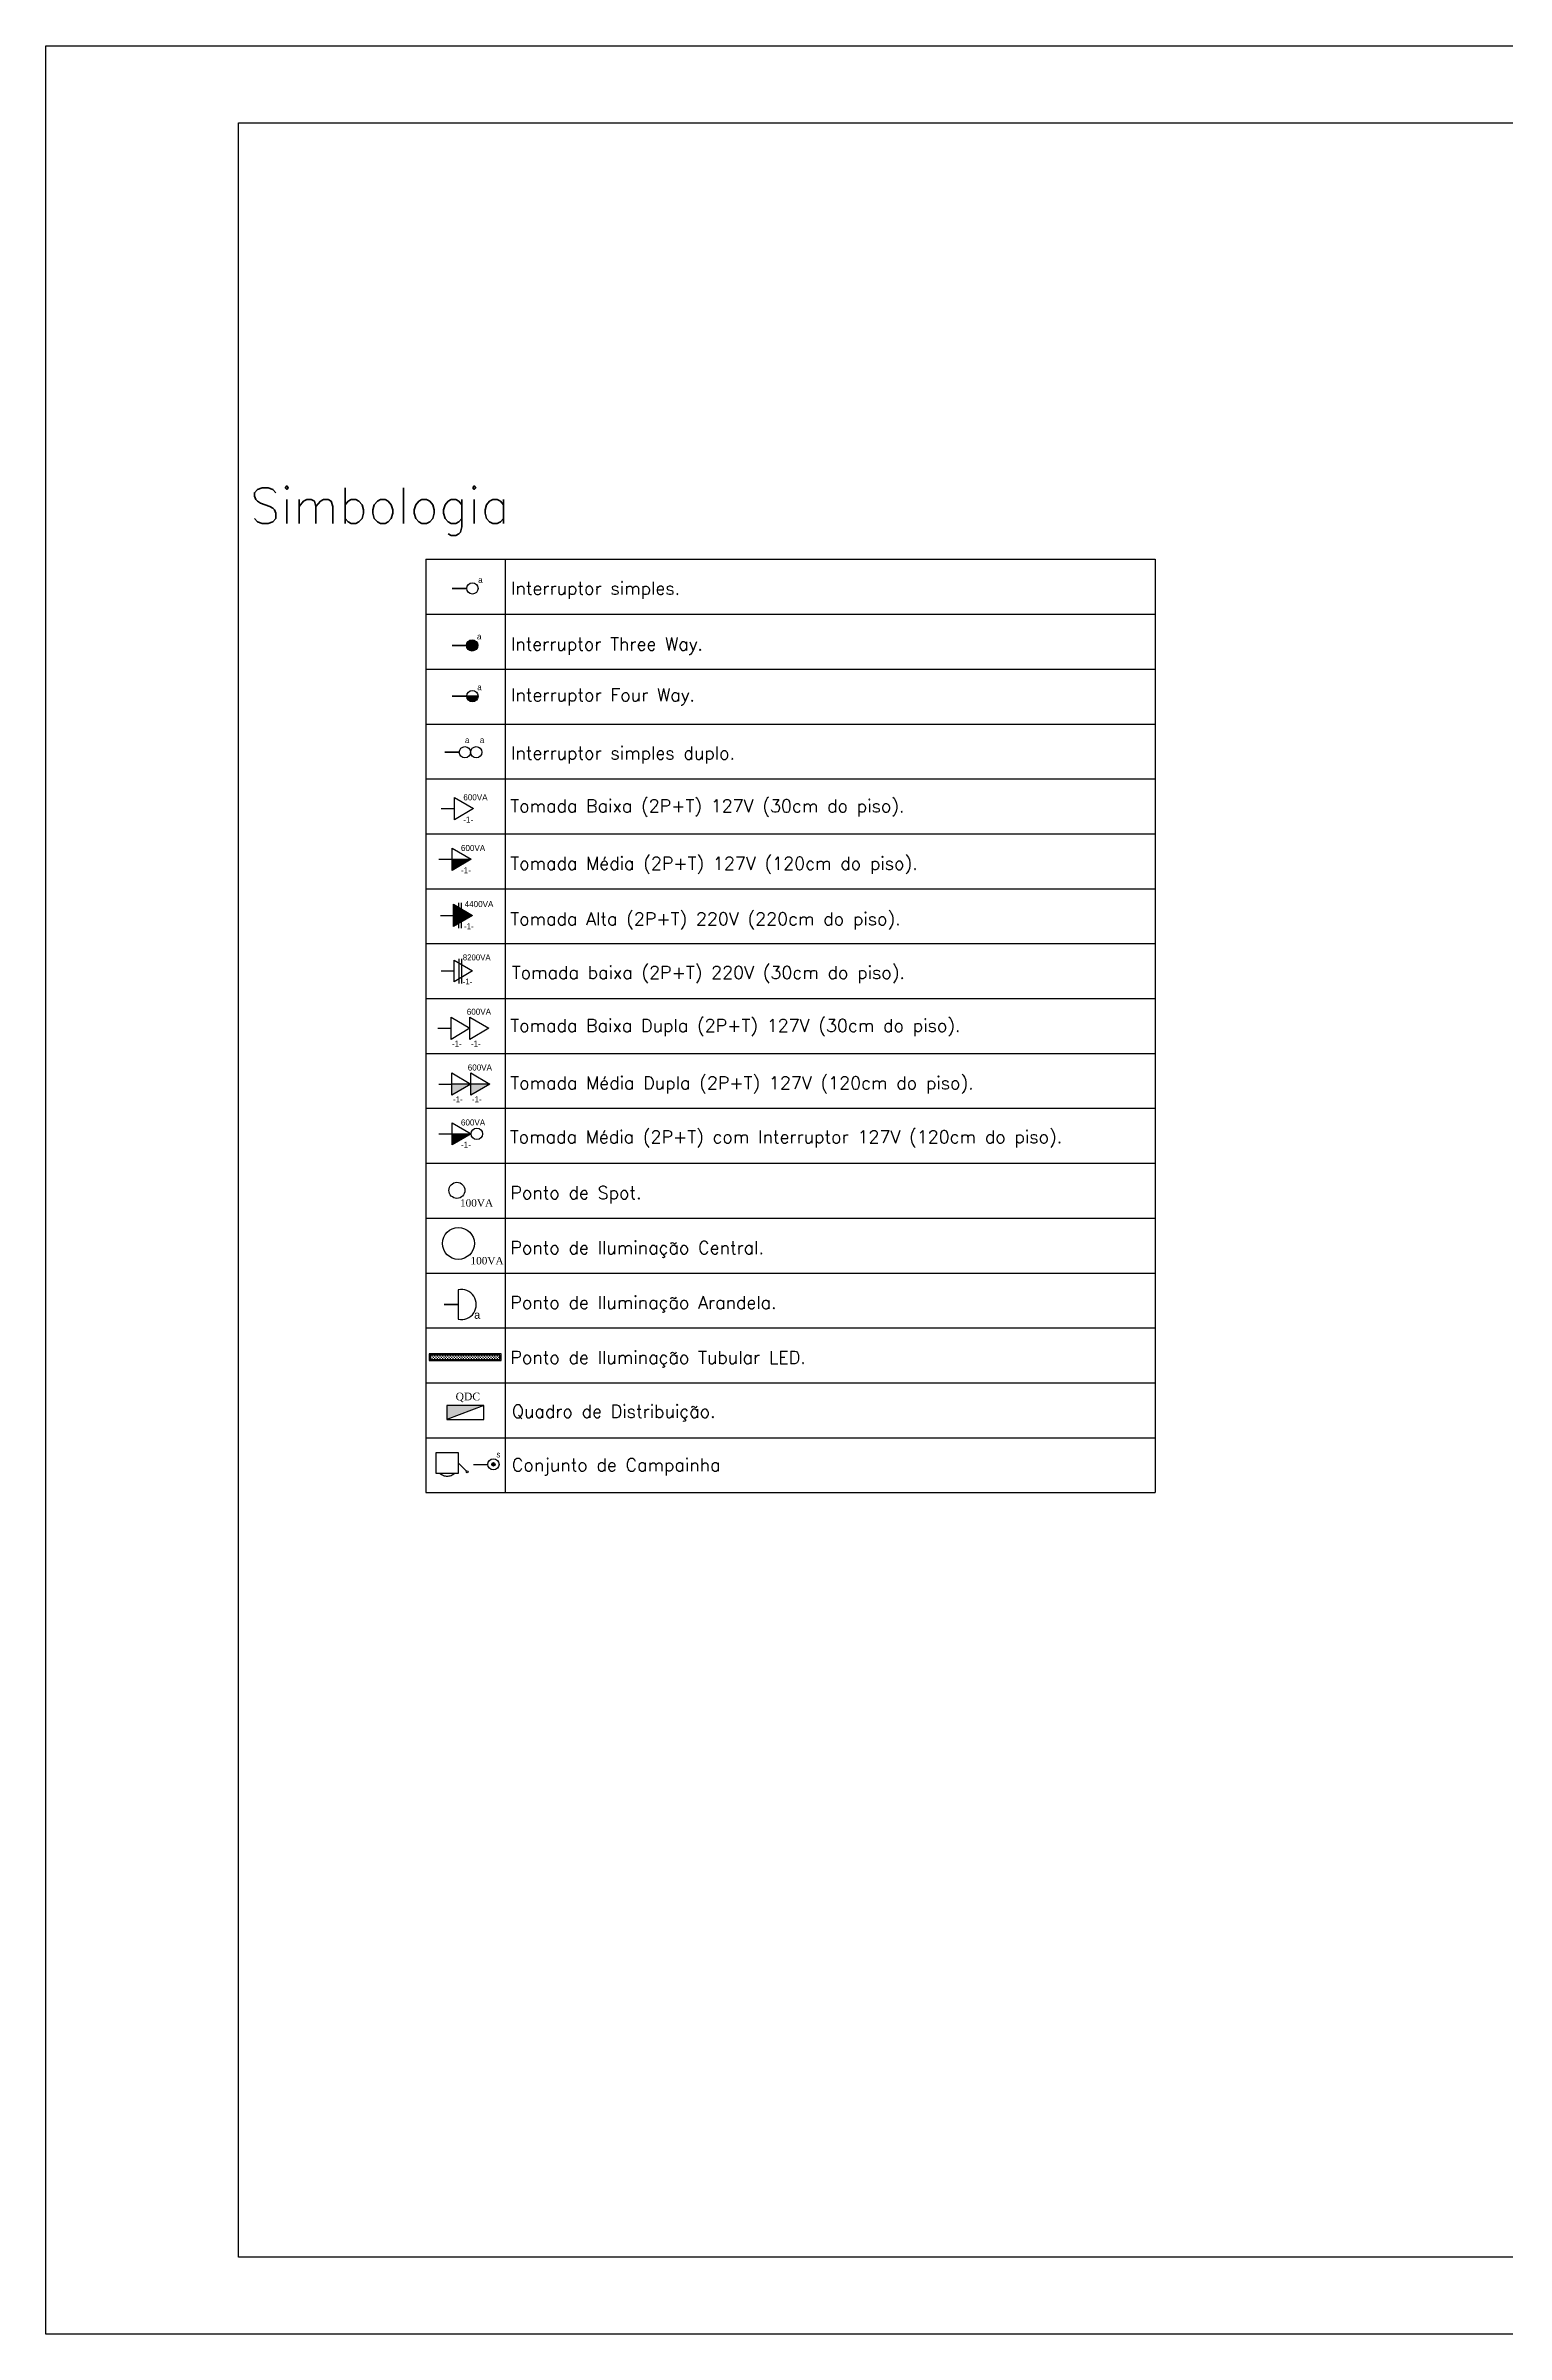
# Model space of a CAD drawing. Extents: x 80 to 1815, y -14679 to 245.
# Drawn here: x 123.04 to 141.98, y 13.16 to 42.86 of the extents above; entities that cross this region are included whole.
import ezdxf

# ---------------------------------------------------------------- set-up
doc = ezdxf.new("R2010")
doc.units = 0
doc.header["$MEASUREMENT"] = 0
doc.linetypes.add('HIDDEN', pattern=[0.375, 0.25, -0.125])
doc.linetypes.add('HIDDEN2', pattern=[4.7625, 3.175, -1.5875])
doc.layers.get('0').update_dxf_attribs({"linetype": 'CONTINUOUS'})
for name, color, linetype in [('Eletroduto', 7, 'CONTINUOUS'), ('TEXTO', 1, 'CONTINUOUS'), ('TOMADAS', 1, 'CONTINUOUS')]:
    doc.layers.add(name, color=color, linetype=linetype)
doc.styles.add('ROMANS', font='romans.shx')

# ---------------------------------------------------------------- blocks, each defined once
blk = doc.blocks.new('BLOCOA3_LEGENDA')
at = {"layer": 'TOMADAS'}
for p, q in [((2.5, -1), (41, -1)), ((2.5, -28.7), (2.5, -1)), ((41, -28.7), (2.5, -28.7))]:
    blk.add_line(p, q, dxfattribs=at)
blk.add_lwpolyline([(0, 0), (42, 0), (42, -29.7), (0, -29.7)], close=True, dxfattribs=at)
blk = doc.blocks.new('TB-230')
blk.add_hatch(color=256).paths.add_polyline_path([(0.143, 0.12), (0.143, -0.12), (0.347, 0)])
for p, q in [((0, 0), (0.143, 0)), ((0.143, -0.12), (0.143, 0.12)), ((0.143, 0.12), (0.347, 0)), ((0.347, 0), (0.143, -0.12))]:
    blk.add_line(p, q)
blk = doc.blocks.new('QDC')
for p, q in [((0.2, 0.15), (-0.2, 0.15)), ((-0.2, 0), (0.2, 0.15)), ((-0.2, 0.15), (-0.2, 0)), ((-0.2, 0), (0.2, 0)), ((0.2, 0), (0.2, 0.15))]:
    blk.add_line(p, q)
blk.add_solid([(-0.2, 0), (0.2, 0), (0.2, 0.15)])

msp = doc.modelspace()

# ---------------------------------------------------------------- hatches: boundary and pattern name
at = {"layer": 'TOMADAS'}
h = msp.add_hatch(color=256, dxfattribs=at)
h.dxf.hatch_style = 1
h.paths.add_polyline_path([(128.496, 35.074), (128.643, 35.074, 1)])
at = {"layer": 'TOMADAS', "linetype": 'HIDDEN2'}
for points in [[(128.643, 35.074), (128.496, 35.074, 1)], [(128.646, 34.415), (128.499, 34.415, 1)]]:
    msp.add_hatch(color=7, dxfattribs=at).paths.add_polyline_path(points)
at = {"layer": 'TOMADAS'}
for points in [[(128.311, 32.298), (128.311, 32.153), (128.556, 32.298)], [(128.311, 28.735), (128.311, 28.591), (128.556, 28.735)]]:
    msp.add_hatch(color=7, dxfattribs=at).paths.add_polyline_path(points)
h = msp.add_hatch(color=256, dxfattribs=at)
h.dxf.hatch_style = 1
h.paths.add_polyline_path([(128.798, 29.382), (128.552, 29.382), (128.552, 29.238)])
h.paths.add_polyline_path([(128.552, 29.382), (128.307, 29.382), (128.307, 29.238)])
h = msp.add_hatch(dxfattribs=at)
h.set_pattern_fill('CROSS', color=256, scale=0.067774)
h.set_pattern_definition([(0, (94.68633, 51.48934), (0.016943417, 0.016943417), [0.008471708, -0.025415125]), (90, (94.690567, 51.485104), (-0.016943417, 0.016943417), [0.008471708, -0.025415125])])
h.paths.add_polyline_path([(128.929, 25.864), (128.026, 25.864), (128.026, 25.808), (128.929, 25.808)])
h = msp.add_hatch(color=256, dxfattribs=at)
h.dxf.hatch_style = 1
h.paths.add_polyline_path([(128.823, 24.446, 1), (128.867, 24.446, 1)])

# ---------------------------------------------------------------- linework, layer by layer
for p, q in [((127.97, 36.192), (137.43, 36.192)), ((127.97, 36.192), (127.97, 24.079)), ((128.997, 36.192), (128.997, 24.079)), ((137.43, 36.192), (137.43, 24.079)), ((127.97, 35.479), (137.43, 35.479)), ((127.97, 34.767), (137.43, 34.767)), ((127.97, 34.054), (137.43, 34.054)), ((127.97, 33.342), (137.434, 33.342)), ((127.97, 32.629), (137.434, 32.629)), ((127.97, 31.917), (137.434, 31.917)), ((127.97, 31.204), (137.434, 31.204)), ((127.97, 30.492), (137.434, 30.492)), ((127.97, 29.779), (137.434, 29.779)), ((127.97, 29.067), (137.434, 29.067)), ((127.97, 28.354), (137.434, 28.354)), ((127.97, 27.642), (137.434, 27.642)), ((127.97, 26.929), (137.434, 26.929)), ((127.97, 26.217), (137.434, 26.217)), ((127.97, 25.504), (137.434, 25.504)), ((127.97, 24.792), (137.434, 24.792)), ((127.97, 24.079), (137.43, 24.079))]:
    msp.add_line(p, q)
at = {"layer": 'Eletroduto', "color": 7, "linetype": 'HIDDEN2'}
msp.add_lwpolyline([(128.389, 24.598), (128.389, 24.329), (128.103, 24.329), (128.103, 24.598)], close=True, dxfattribs=at)
msp.add_arc((128.246, 24.443), 0.149, 229.8808, 310.1192, dxfattribs=at)
at = {"layer": 'TOMADAS', "color": 7}
for p, q in [((128.309, 35.074), (128.643, 35.074)), ((128.643, 35.074), (128.309, 35.074)), ((128.312, 34.415), (128.646, 34.415)), ((128.646, 34.415), (128.312, 34.415)), ((128.341, 33.1), (128.587, 32.956)), ((128.341, 32.811), (128.341, 33.1)), ((128.169, 32.956), (128.341, 32.956)), ((128.587, 32.956), (128.341, 32.811)), ((128.311, 32.442), (128.556, 32.298)), ((128.311, 32.153), (128.311, 32.442)), ((128.139, 32.298), (128.556, 32.298)), ((128.556, 32.298), (128.311, 32.153)), ((128.336, 30.989), (128.573, 30.849)), ((128.336, 30.709), (128.336, 30.989)), ((128.169, 30.849), (128.336, 30.849)), ((128.573, 30.849), (128.336, 30.709)), ((128.122, 30.106), (128.295, 30.106)), ((128.122, 30.106), (128.295, 30.106)), ((128.295, 30.25), (128.54, 30.106)), ((128.295, 29.961), (128.295, 30.25)), ((128.295, 30.25), (128.54, 30.106)), ((128.295, 29.961), (128.295, 30.25)), ((128.54, 30.106), (128.295, 29.961)), ((128.54, 30.106), (128.295, 29.961)), ((128.54, 30.25), (128.785, 30.106)), ((128.54, 29.961), (128.54, 30.25)), ((128.54, 30.25), (128.785, 30.106)), ((128.785, 30.106), (128.54, 29.961)), ((128.785, 30.106), (128.54, 29.961)), ((128.307, 29.527), (128.552, 29.382)), ((128.307, 29.238), (128.307, 29.527)), ((128.307, 29.527), (128.552, 29.382)), ((128.307, 29.238), (128.307, 29.527)), ((128.552, 29.527), (128.798, 29.382)), ((128.552, 29.238), (128.552, 29.527)), ((128.552, 29.527), (128.798, 29.382)), ((128.135, 29.382), (128.307, 29.382)), ((128.135, 29.382), (128.307, 29.382)), ((128.552, 29.382), (128.307, 29.238)), ((128.552, 29.382), (128.307, 29.238)), ((128.798, 29.382), (128.552, 29.238)), ((128.798, 29.382), (128.552, 29.238)), ((128.311, 28.88), (128.556, 28.735)), ((128.311, 28.591), (128.311, 28.88)), ((128.139, 28.735), (128.556, 28.735)), ((128.556, 28.735), (128.311, 28.591)), ((128.206, 26.521), (128.389, 26.521)), ((128.389, 26.521), (128.206, 26.521)), ((128.389, 26.711), (128.389, 26.329)), ((128.587, 24.446), (128.772, 24.446))]:
    msp.add_line(p, q, dxfattribs=at)
at = {"layer": 'TOMADAS', "color": 7, "linetype": 'HIDDEN2'}
for p, q in [((128.391, 31.732), (128.391, 31.403)), ((128.427, 31.732), (128.427, 31.403)), ((128.396, 31.006), (128.396, 30.688)), ((128.431, 31.006), (128.431, 30.688))]:
    msp.add_line(p, q, dxfattribs=at)
at = {"layer": 'TOMADAS'}
for p, q in [((128.798, 29.382), (128.307, 29.382)), ((128.389, 24.464), (128.496, 24.357))]:
    msp.add_line(p, q, dxfattribs=at)
at = {"layer": 'TOMADAS', "color": 7, "flags": 128}
for points in [[(128.312, 35.814), (128.499, 35.814)], [(128.215, 33.687), (128.402, 33.687)]]:
    msp.add_lwpolyline(points, close=True, dxfattribs=at)
at = {"layer": 'TOMADAS'}
for points in [[(128.011, 25.879), (128.011, 25.793), (128.944, 25.793), (128.944, 25.879)], [(128.026, 25.864), (128.026, 25.808), (128.929, 25.808), (128.929, 25.864)]]:
    msp.add_lwpolyline(points, close=True, dxfattribs=at)
at = {"layer": 'TOMADAS', "color": 7}
for centre, radius in [((128.572, 35.814), 0.0734), ((128.569, 35.074), 0.0734), ((128.572, 34.415), 0.0734), ((128.475, 33.687), 0.0734), ((128.622, 33.687), 0.0734), ((128.63, 28.735), 0.0734), ((128.372, 28.002), 0.104), ((128.391, 27.313), 0.207), ((128.845, 24.446), 0.0727)]:
    msp.add_circle(centre, radius, dxfattribs=at)
at = {"layer": 'TOMADAS'}
for centre, radius in [((128.504, 24.348), 0.0125), ((128.845, 24.446), 0.022)]:
    msp.add_circle(centre, radius, dxfattribs=at)
at = {"layer": 'TOMADAS', "color": 7}
msp.add_arc((128.428, 26.52), 0.195, 258.4831, 101.5169, dxfattribs=at)

# ---------------------------------------------------------------- block references
at = {"layer": 'TEXTO'}
msp.add_blockref('BLOCOA3_LEGENDA', (123.038, 42.856), dxfattribs=at)
at = {"layer": 'TOMADAS', "color": 7, "xscale": 1.202080740931393, "yscale": 1.202080740931393, "zscale": 1.202080740931393}
msp.add_blockref('TB-230', (128.157, 31.57), dxfattribs=at)
at = {"layer": 'TOMADAS', "color": 7, "xscale": 1.200021254473245, "yscale": 1.200021254473245, "zscale": 1.200021254473245, "rotation": 180}
msp.add_blockref('QDC', (128.482, 25.21), dxfattribs=at)

# ---------------------------------------------------------------- texts
at = {"layer": 'TOMADAS', "color": 7, "linetype": 'HIDDEN', "style": 'ROMANS'}
for s, height, p in [('Simbologia', 0.4653, (125.685, 36.656)), ('Interruptor simples.', 0.16617, (129.074, 35.733)), ('Interruptor Three Way.', 0.16617, (129.071, 35.009)), ('Interruptor Four Way.', 0.16617, (129.074, 34.349)), ('Interruptor simples duplo.', 0.16617, (129.074, 33.595)), ('Tomada Baixa (2P+T) 127V (30cm do piso).', 0.16617, (129.065, 32.908)), ('Tomada Média (2P+T) 127V (120cm do piso).', 0.16617, (129.065, 32.163)), ('Tomada Alta (2P+T) 220V (220cm do piso).', 0.16617, (129.065, 31.442)), ('Tomada baixa (2P+T) 220V (30cm do piso).', 0.16617, (129.085, 30.746)), ('Tomada Baixa Dupla (2P+T) 127V (30cm do piso).', 0.16617, (129.065, 30.058)), ('Tomada Média Dupla (2P+T) 127V (120cm do piso).', 0.16617, (129.065, 29.313)), ('Tomada Média (2P+T) com Interruptor 127V (120cm do piso).', 0.16617, (129.06, 28.613)), ('Ponto de Spot.', 0.16617, (129.065, 27.888)), ('Ponto de Iluminação Central.', 0.16617, (129.065, 27.175)), ('Ponto de Iluminação Arandela.', 0.16617, (129.065, 26.463)), ('Ponto de Iluminação Tubular LED.', 0.16617, (129.065, 25.75)), ('Quadro de Distribuição.', 0.16617, (129.085, 25.051)), ('Conjunto de Campainha', 0.16617, (129.085, 24.356))]:
    msp.add_text(s, height=height, dxfattribs=at).set_placement(p)
at = {"layer": 'TOMADAS', "color": 7, "linetype": 'HIDDEN2'}
for s, height, p in [('a', 0.0783, (128.647, 35.886)), ('a', 0.0783, (128.632, 35.152)), ('a', 0.0783, (128.635, 34.493)), ('a', 0.0783, (128.476, 33.807)), ('a', 0.0783, (128.669, 33.807)), ('600VA', 0.0783, (128.455, 33.064)), ('-1-', 0.0783, (128.455, 32.775)), ('600VA', 0.0783, (128.424, 32.406)), ('-1-', 0.0783, (128.425, 32.117)), (' 4400VA', 0.0783, (128.443, 31.678)), ('-1-', 0.0783, (128.462, 31.389)), ('8200VA', 0.0758, (128.448, 30.987)), ('-1-', 0.0758, (128.446, 30.674)), ('600VA', 0.0783, (128.5, 30.281)), ('600VA', 0.0783, (128.5, 30.281)), ('-1-', 0.0783, (128.307, 29.867)), ('-1-', 0.0783, (128.307, 29.867)), ('-1-', 0.0783, (128.553, 29.867)), ('-1-', 0.0783, (128.553, 29.867)), ('600VA', 0.0783, (128.512, 29.557)), ('600VA', 0.0783, (128.512, 29.557)), ('-1-', 0.0783, (128.32, 29.143)), ('-1-', 0.0783, (128.32, 29.143)), ('-1-', 0.0783, (128.565, 29.143)), ('-1-', 0.0783, (128.565, 29.143)), ('600VA', 0.0783, (128.424, 28.844)), ('-1-', 0.0783, (128.425, 28.555)), ('a', 0.104, (128.596, 26.335))]:
    msp.add_text(s, height=height, dxfattribs=at).set_placement(p)
msp.add_text('s', height=0.0775, rotation=356.9019, dxfattribs=at).set_placement((128.882, 24.537))
at = {"layer": 'TOMADAS', "color": 7, "attachment_point": 1}
for s, insert, char_height, width in [('{\\fTimes New Roman|b0|i0|c0|p18;100VA}', (128.412, 27.886), 0.09642, 0.33203), ('{\\fTimes New Roman|b0|i0|c0|p18;100VA}', (128.548, 27.137), 0.09642, 0.33203), ('{\\fTimes New Roman|b0|i0|c0|p18;QDC }', (128.355, 25.376), 0.09928, 0.37803)]:
    msp.add_mtext(s, dxfattribs=dict(at, insert=insert, char_height=char_height, width=width))

doc.saveas('drawing.dxf')
